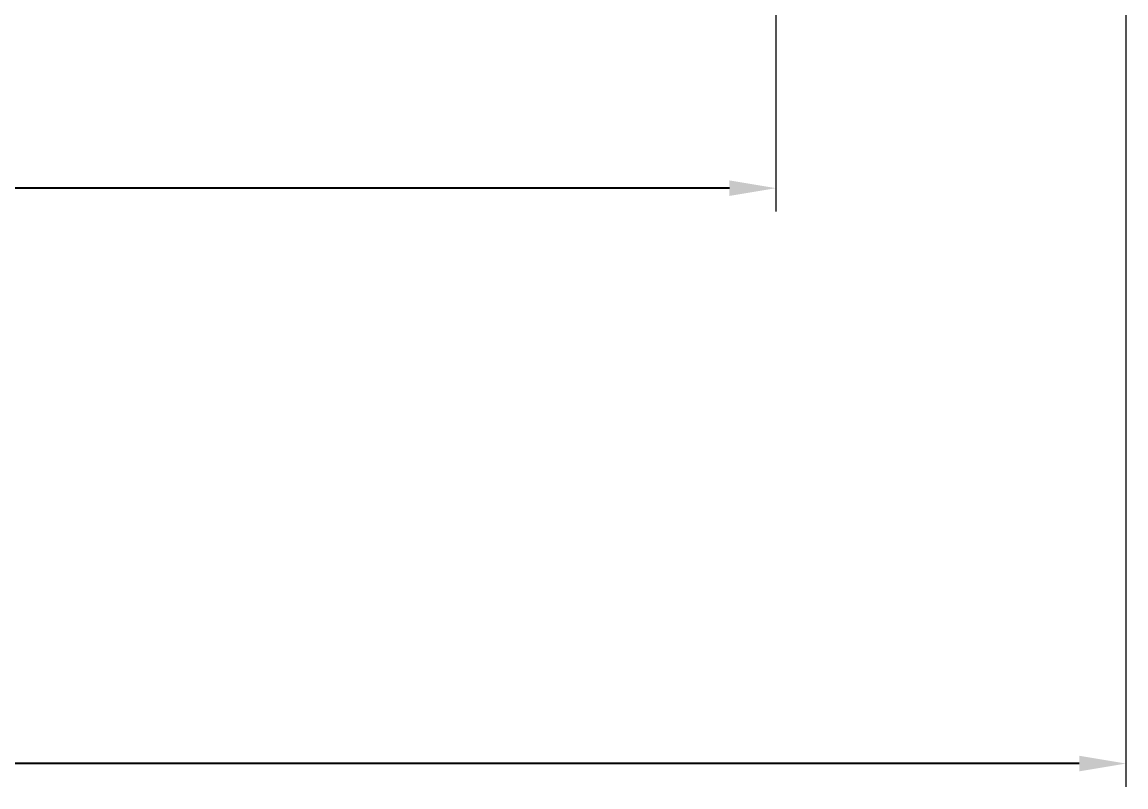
# Model space of a CAD drawing. Header units: millimetres. Extents: x -6400 to 6099, y -5761 to 5444.
# Drawn here: x 1368 to 6099, y -5761 to -2486 of the extents above; entities that cross this region are included whole.
import ezdxf

# ---------------------------------------------------------------- set-up
doc = ezdxf.new("R2010")
doc.units = ezdxf.units.MM
doc.layers.add('DIKOM_РАЗМЕР_ЗОНА', color=7, linetype='Continuous')
doc.layers.add('DIKOM_РАЗМЕР_ОБЪЕКТА', color=7, linetype='Continuous')
doc.styles.add('style1', font='arial.ttf', dxfattribs={"width": 0.8})
doc.dimstyles.new('1-50', dxfattribs={"dimtxt": 300, "dimasz": 200, "dimexe": 100, "dimexo": 0, "dimgap": 100, "dimtad": 1, "dimdec": 0, "dimtxsty": 'style1', "dimcen": 200, "dimclrd": 7, "dimclre": 7, "dimclrt": 7, "dimadec": 1, "dimazin": 2, "dimtfac": 1, "dimtdec": 0, "dimtmove": 0, "dimatfit": 2, "dimfxl": 0, "dimlwd": 25, "dimlwe": 18, "dimarcsym": 0})

# ---------------------------------------------------------------- blocks, each defined once
blk = doc.blocks.new('*D11')
at = {"layer": 'Defpoints', "color": 0, "transparency": 16777216}
for p in [(4599.3, 269.7), (-3401.1, -2066.8), (-3401.1, -3197)]:
    blk.add_point(p, dxfattribs=at)
at = {"layer": 'DIKOM_РАЗМЕР_ОБЪЕКТА', "color": 7, "lineweight": 18, "transparency": 16777216}
for p, q in [((4599.3, 269.7), (4599.3, -3297)), ((-3401.1, -2066.8), (-3401.1, -3297))]:
    blk.add_line(p, q, dxfattribs=at)
at = {"layer": 'DIKOM_РАЗМЕР_ОБЪЕКТА', "color": 7, "lineweight": 25, "transparency": 16777216}
blk.add_line((4399.3, -3197), (-3201.1, -3197), dxfattribs=at)
at = {"layer": 'DIKOM_РАЗМЕР_ОБЪЕКТА', "color": 7, "transparency": 16777216}
for points in [[(-3201.1, -3163.7), (-3201.1, -3230.3), (-3401.1, -3197)], [(4399.3, -3163.7), (4399.3, -3230.3), (4599.3, -3197)]]:
    blk.add_solid(points, dxfattribs=at)
at = {"layer": 'DIKOM_РАЗМЕР_ОБЪЕКТА', "color": 7, "transparency": 16777216, "insert": (677, -2943.8), "char_height": 300, "attachment_point": 5, "style": 'style1'}
blk.add_mtext('8000', dxfattribs=at)
blk = doc.blocks.new('*D12')
at = {"layer": 'Defpoints', "color": 0, "transparency": 16777216}
for p in [(6099.3, 868.2), (-5401.1, -1782.3), (-5401.1, -5661.3)]:
    blk.add_point(p, dxfattribs=at)
at = {"layer": 'DIKOM_РАЗМЕР_ЗОНА', "color": 7, "lineweight": 18, "transparency": 16777216}
for p, q in [((6099.3, 868.2), (6099.3, -5761.3)), ((-5401.1, -1782.3), (-5401.1, -5761.3))]:
    blk.add_line(p, q, dxfattribs=at)
at = {"layer": 'DIKOM_РАЗМЕР_ЗОНА', "color": 7, "lineweight": 25, "transparency": 16777216}
blk.add_line((5899.3, -5661.3), (-5201.1, -5661.3), dxfattribs=at)
at = {"layer": 'DIKOM_РАЗМЕР_ЗОНА', "color": 7, "transparency": 16777216}
for points in [[(-5201.1, -5628), (-5201.1, -5694.6), (-5401.1, -5661.3)], [(5899.3, -5628), (5899.3, -5694.6), (6099.3, -5661.3)]]:
    blk.add_solid(points, dxfattribs=at)
at = {"layer": 'DIKOM_РАЗМЕР_ЗОНА', "color": 7, "transparency": 16777216, "insert": (601.7, -5408.1), "char_height": 300, "attachment_point": 5, "style": 'style1'}
blk.add_mtext('11500', dxfattribs=at)
blk = doc.blocks.new('*D13')
at = {"layer": 'Defpoints', "color": 0, "transparency": 16777216}
for p in [(2050.4, 3929.7), (-4798.2, -2690.3), (-918.6, -2690.3)]:
    blk.add_point(p, dxfattribs=at)
at = {"layer": 'DIKOM_РАЗМЕР_ОБЪЕКТА', "color": 7, "lineweight": 18, "transparency": 16777216}
for p, q in [((2050.4, 3929.7), (-4898.2, 3929.7)), ((-918.6, -2690.3), (-4898.2, -2690.3))]:
    blk.add_line(p, q, dxfattribs=at)
at = {"layer": 'DIKOM_РАЗМЕР_ОБЪЕКТА', "color": 7, "lineweight": 25, "transparency": 16777216}
blk.add_line((-4798.2, 3729.7), (-4798.2, -2490.3), dxfattribs=at)
at = {"layer": 'DIKOM_РАЗМЕР_ОБЪЕКТА', "color": 7, "transparency": 16777216}
for points in [[(-4831.6, 3729.7), (-4764.9, 3729.7), (-4798.2, 3929.7)], [(-4831.6, -2490.3), (-4764.9, -2490.3), (-4798.2, -2690.3)]]:
    blk.add_solid(points, dxfattribs=at)
at = {"layer": 'DIKOM_РАЗМЕР_ОБЪЕКТА', "color": 7, "transparency": 16777216, "insert": (-5051.4, 1197.8), "char_height": 300, "attachment_point": 5, "rotation": 90, "style": 'style1'}
blk.add_mtext('6600', dxfattribs=at)

msp = doc.modelspace()

# ---------------------------------------------------------------- dimensions: what is measured, and where the dimension line sits
at = {"layer": 'DIKOM_РАЗМЕР_ЗОНА', "color": 3}
dim = msp.add_linear_dim(base=(-5401.1, -5661.3), p1=(6099.3, 868.2), p2=(-5401.1, -1782.3), dimstyle='1-50', dxfattribs=at)
dim.commit()
dim.dimension.update_dxf_attribs({"geometry": '*D12', "text_midpoint": (601.7, -5661.3), "dimtype": 160})
at = {"layer": 'DIKOM_РАЗМЕР_ОБЪЕКТА'}
dim = msp.add_linear_dim(base=(-4798.2, -2690.3), p1=(2050.4, 3929.7), p2=(-918.6, -2690.3), angle=90, text='6600', dimstyle='1-50', dxfattribs=at)
dim.commit()
dim.dimension.update_dxf_attribs({"geometry": '*D13', "text_midpoint": (-4798.2, 1197.8), "dimtype": 160})
dim = msp.add_linear_dim(base=(-3401.1, -3197), p1=(4599.3, 269.7), p2=(-3401.1, -2066.8), dimstyle='1-50', dxfattribs=at)
dim.commit()
dim.dimension.update_dxf_attribs({"geometry": '*D11', "text_midpoint": (677, -3197), "dimtype": 160})

doc.saveas('drawing.dxf')
